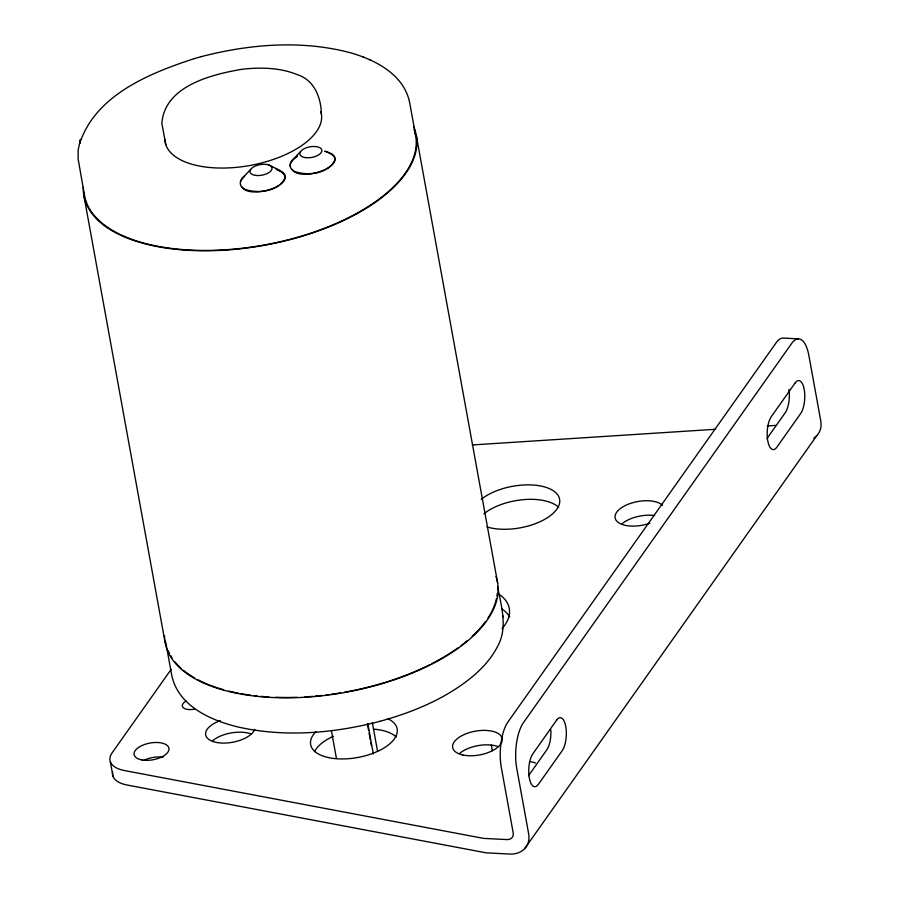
<?xml version="1.0" encoding="UTF-8"?>
<svg xmlns="http://www.w3.org/2000/svg" width="899" height="899" viewBox="0 0 899 899"><rect width="100%" height="100%" fill="white"/><g stroke="black" fill="none" stroke-linecap="round" stroke-linejoin="round"><path stroke-width="1.35" d="M171.136 669.395L112.083 752.89A33.51 16.092 -10.3 0 0 124.624 770.589L483.595 838.385L507.07 839.587A8.046 6.338 35.3 0 0 513.217 833.025L501.339 767.656A33.51 12.934 -87.1 0 1 508.002 721.886L776.253 342.609A33.51 12.934 -87.1 0 1 782.917 338.058L798.357 338.856M528.522 775.691L546.794 749.845A17.699 6.832 -87.1 0 0 550.829 729.921M766.971 438.555L785.243 412.708A17.699 6.832 -87.1 0 0 788.929 389.548M524.713 848.611L816.809 435.622M241.797 178.856L250.675 169.383M291.669 161.056L300.547 151.583M194.442 58.57L194.218 58.626C149.448 73.257 95.575 94.957 79.663 143.582L80.472 139.424L78.134 150.021L78.191 159.337L84.461 194.993M201.286 56.637L201.466 56.592C249.585 44.118 301.199 39.859 349.722 52.58C375.119 59.637 404.28 74.55 409.719 102.969L415.709 135.895M165.697 642.021L171.687 674.958C177.822 705.782 210.647 720.425 238.19 727.021C284.893 737.517 333.922 733.337 379.929 721.335L380.108 721.279M194.218 58.626L201.466 56.592M379.929 721.335C413.686 711.997 447.05 698.186 473.998 675.34C483.302 667.215 491.697 657.877 497.372 646.808C508.036 628.311 501.406 606.488 497.698 587.047M472.346 444.949L715.582 429.273M767.308 425.935L775.691 425.396M325.932 151.347L324.606 151.302C357.521 161.247 302.592 184.374 291.849 169.417A22.79 10.945 -10.3 0 1 297.164 156.493M240.527 184.733A22.79 10.945 -10.3 0 0 241.977 187.217C251.495 200.96 305.244 181.699 276.914 169.664M291.849 169.417L294.614 171.451C307.919 176.226 329.528 173.867 335.215 159.134L334.462 156.493L332.338 154.212L326.944 151.706M241.977 187.217L244.73 189.251C258.047 194.027 279.656 191.667 285.343 176.934L284.578 174.282L282.466 172.001L276.06 169.136M363.039 56.985L363.825 57.311M370.107 59.963L370.927 60.312M268.958 165.045L280.308 170.54M321.392 114.027C321.089 97.721 314.302 80.033 297.479 74.729C280.083 67.537 260.699 67.2 242.224 69.245C211.625 74.37 164.573 85.956 161.854 123.421L165.832 144.672M416.361 135.783L497.608 582.81M491.315 745.136L492.315 750.643M372.332 722.526L377.58 751.384M367.837 723.706L373.332 753.946M367.343 723.515L368.59 730.37M369.096 733.123L370.343 739.978M370.838 742.731L371.343 745.473M331.439 730.898L336.462 758.52M83.798 195.105L165.034 642.144M110.352 761.801L112.982 776.264M502.934 615.86L502.979 616.95M212.816 740.562A25.138 12.069 -10.3 0 1 250.967 733.921M459.839 753.238A25.138 12.069 -10.3 0 1 497.99 746.597M501.698 608.735A75.37 36.196 -10.3 0 1 509.688 616.972M314.526 751.609A43.972 21.115 -10.3 0 1 333.428 736.292M373.456 729.156A43.972 21.115 -10.3 0 1 396.234 737.023M112.645 771.915A33.51 16.092 -10.3 0 0 127.253 785.052L486.224 852.848L509.688 854.05A24.801 19.531 35.3 0 0 528.657 833.822L516.768 768.454A33.51 12.934 -87.1 0 1 523.443 722.672L791.693 343.407A33.51 12.934 -87.1 0 1 808.875 355.465L820.753 420.833A24.801 19.531 35.3 0 1 813.82 438.116M483.876 513.812A43.972 21.115 -10.3 0 1 523.578 499.642A43.972 21.115 -10.3 0 1 558.661 507.373M622.265 523.589A25.138 12.069 -10.3 0 1 654.528 515.52M143.761 760.397A17.699 8.496 -10.3 0 1 163.079 757.239M254.754 729.37A25.138 12.069 -10.3 0 1 214.906 742.091A25.138 12.069 -10.3 0 1 220.334 720.616M649.898 523.196A25.138 12.069 -10.3 0 1 617.141 521.521A25.138 12.069 -10.3 0 1 629.794 503.642A25.138 12.069 -10.3 0 1 662.541 505.317M529.691 761.633A17.699 8.496 -10.3 0 1 535.422 763.037M499.383 594.486A75.37 36.196 -10.3 0 1 502.058 628.648M481.246 499.35A43.972 21.115 -10.3 0 1 543.221 486.561A43.972 21.115 -10.3 0 1 549.401 516.352A43.972 21.115 -10.3 0 1 486.966 526.904M388.11 718.818A43.972 21.115 -10.3 0 1 385.008 747.339A43.972 21.115 -10.3 0 1 328.045 757.497A43.972 21.115 -10.3 0 1 315.864 731.696M194.6 709.109A10.788 5.18 -10.3 0 1 183.205 707.637A10.788 5.18 -10.3 0 1 186.262 700.995M497.293 593.362A168.237 80.798 -10.3 0 1 496.945 596.026M496.439 598.712A168.237 80.798 -10.3 0 1 495.754 601.409M495.405 602.588A168.237 80.798 -10.3 0 1 487.943 618.062M485.572 621.49A168.237 80.798 -10.3 0 1 472.166 636.335M467.199 640.706A168.237 80.798 -10.3 0 1 461.097 645.561M457.861 647.943A168.237 80.798 -10.3 0 1 445.005 656.36M443.87 657.045A168.237 80.798 -10.3 0 1 431.969 663.608M429.576 664.811A168.237 80.798 -10.3 0 1 344.654 692.174M340.676 692.859A168.237 80.798 -10.3 0 1 331.349 694.286M328.686 694.635A168.237 80.798 -10.3 0 1 326.022 694.983M322.033 695.444A168.237 80.798 -10.3 0 1 315.392 696.118M312.74 696.354A168.237 80.798 -10.3 0 1 304.84 696.916M296.973 697.287A168.237 80.798 -10.3 0 1 275.499 697.276M268.812 696.95A168.237 80.798 -10.3 0 1 260.912 696.343M257.047 695.961A168.237 80.798 -10.3 0 1 254.496 695.68M250.394 695.152A168.237 80.798 -10.3 0 1 241.067 693.691M238.482 693.208A168.237 80.798 -10.3 0 1 228.885 691.106M223.637 689.724A168.237 80.798 -10.3 0 1 211.31 685.712M210.141 685.263A168.237 80.798 -10.3 0 1 198.173 679.891M194.555 677.913A168.237 80.798 -10.3 0 1 183.407 670.272M181.34 668.496A168.237 80.798 -10.3 0 1 175.058 661.967M172.035 657.877A168.237 80.798 -10.3 0 1 170.608 655.551M169.338 653.168A168.237 80.798 -10.3 0 1 168.237 650.764M496.001 576.506A168.911 81.112 -10.3 0 1 344.71 692.488A168.911 81.112 -10.3 0 1 164.506 635.638M413.821 127.006A168.911 81.112 -10.3 0 1 264.8 245.213A168.911 81.112 -10.3 0 1 83.281 187.284M414.102 129.613A168.237 80.798 -10.3 0 1 267.396 244.404A168.237 80.798 -10.3 0 1 84.113 192.42M240.55 184.733A22.79 10.945 -10.3 0 1 244.607 175.923M290.433 166.933A22.79 10.945 -10.3 0 1 297.423 156.1M320.797 111.532A79.359 38.106 -10.3 0 1 249.652 165.54A79.359 38.106 -10.3 0 1 164.899 139.424M240.483 181.958A22.79 10.945 -10.3 0 1 244.506 176.26M556.683 720.088L532.849 753.8A17.699 6.832 -87.1 0 0 529.32 777.972A17.699 6.832 -87.1 0 0 538.389 784.344L562.235 750.631A17.699 6.832 -87.1 0 0 565.763 726.459A17.699 6.832 -87.1 0 0 556.683 720.088M795.132 382.963L771.286 416.675A17.699 6.832 -87.1 0 0 767.768 440.847A17.699 6.832 -87.1 0 0 776.837 447.219L800.683 413.506A17.699 6.832 -87.1 0 0 804.2 389.334A17.699 6.832 -87.1 0 0 795.132 382.963M141.975 759.947A17.699 8.496 -10.3 0 0 168.978 749.463A17.699 8.496 -10.3 0 0 143.615 744.844A17.699 8.496 -10.3 0 0 141.975 759.947M462.783 754.98A25.138 12.069 -10.3 0 0 502.091 740.945A25.138 12.069 -10.3 0 0 467.356 733.292A25.138 12.069 -10.3 0 0 462.783 754.98M305.402 157.606A11.181 5.372 -10.3 0 0 321.887 150.538A11.181 5.372 -10.3 0 0 305.244 148.211A11.181 5.372 -10.3 0 0 305.402 157.606M255.53 175.395A11.181 5.372 -10.3 0 0 272.015 168.338A11.181 5.372 -10.3 0 0 255.372 166A11.181 5.372 -10.3 0 0 255.53 175.395"/></g></svg>
